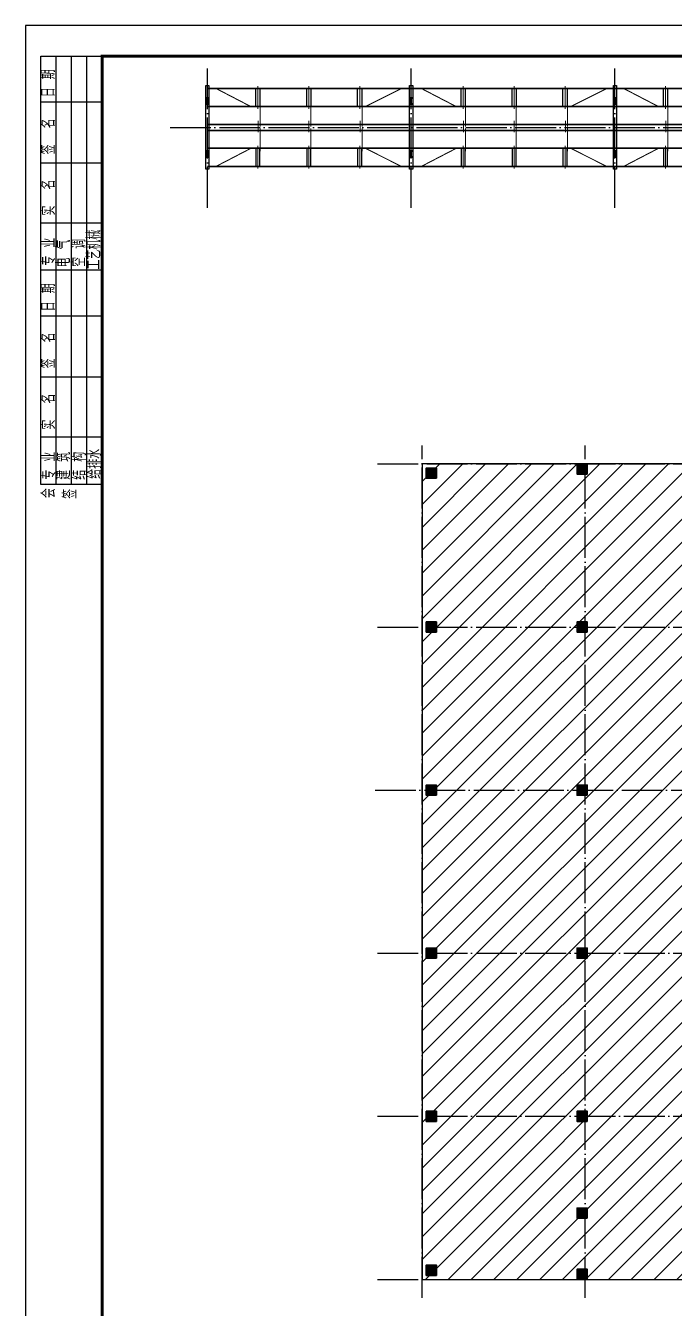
# Model space of a CAD drawing. Extents: x -695511 to 885008, y -751583 to -95266.
# Drawn here: x -245503 to -213673, y -679856 to -616937 of the extents above; entities that cross this region are included whole.
import ezdxf

# ---------------------------------------------------------------- set-up
doc = ezdxf.new("R2010")
doc.units = 0
doc.header["$LTSCALE"] = 1000
doc.header["$MEASUREMENT"] = 0
doc.linetypes.add('DOTE', pattern=[2.42, 2, -0.2, 0.02, -0.2])
for name, color, linetype in [('14', 1, 'Continuous'), ('8', 8, 'Continuous'), ('DOTE', 1, 'Continuous'), ('PUB_TITLE', 4, 'Continuous'), ('其他钢构件', 4, 'Continuous'), ('檩条', 2, 'Continuous')]:
    doc.layers.add(name, color=color, linetype=linetype)
doc.layers.add('COLU', color=2, linetype='Continuous', lineweight=30)
doc.layers.add('拉杆', color=3, linetype='Continuous', lineweight=35)
doc.layers.add('COLU-HATCH', color=251, linetype='Continuous', lineweight=25, true_color=0x5b5b5b)
doc.styles.add('hztxt', font='romand_pkpm', dxfattribs={"bigfont": 'gbcbig'})

# ---------------------------------------------------------------- blocks, each defined once
blk = doc.blocks.new('zw')
at = {"layer": 'DOTE', "linetype": 'DOTE'}
for p, q in [((-185373, -1049032), (-185373, -1007232)), ((-177373, -1049032), (-177373, -1007232)), ((-187573, -1008132), (-73373, -1008132)), ((-187573, -1016132), (-73373, -1016132)), ((-187684, -1024132), (-170373, -1024132)), ((-187573, -1032132), (-170373, -1032132)), ((-187573, -1040132), (-73373, -1040132)), ((-187573, -1048132), (-73373, -1048132))]:
    blk.add_line(p, q, dxfattribs=at)
blk = doc.blocks.new('4fzhu')
at = {"layer": 'COLU-HATCH', "transparency": 33554687}
for points in [[(259224, -635746), (259224, -635246), (258724, -635246), (258724, -635746)], [(266624, -635546), (266624, -635046), (266124, -635046), (266124, -635546)], [(259224, -643296), (259224, -642796), (258724, -642796), (258724, -643296)], [(266624, -643296), (266624, -642796), (266124, -642796), (266124, -643296)], [(259224, -651296), (259224, -650796), (258724, -650796), (258724, -651296)], [(266624, -651296), (266624, -650796), (266124, -650796), (266124, -651296)], [(259224, -659296), (259224, -658796), (258724, -658796), (258724, -659296)], [(266624, -659296), (266624, -658796), (266124, -658796), (266124, -659296)], [(259224, -667296), (259224, -666796), (258724, -666796), (258724, -667296)], [(266624, -667296), (266624, -666796), (266124, -666796), (266124, -667296)], [(266624, -672046), (266624, -671546), (266124, -671546), (266124, -672046)], [(259224, -674846), (259224, -674346), (258724, -674346), (258724, -674846)], [(266624, -675046), (266624, -674546), (266124, -674546), (266124, -675046)]]:
    blk.add_hatch(color=256, dxfattribs=at).paths.add_polyline_path(points)
at = {"layer": 'COLU'}
for points in [[(259224, -635746), (259224, -635246), (258724, -635246), (258724, -635746)], [(266624, -635546), (266624, -635046), (266124, -635046), (266124, -635546)], [(259224, -643296), (259224, -642796), (258724, -642796), (258724, -643296)], [(266624, -643296), (266624, -642796), (266124, -642796), (266124, -643296)], [(259224, -651296), (259224, -650796), (258724, -650796), (258724, -651296)], [(266624, -651296), (266624, -650796), (266124, -650796), (266124, -651296)], [(259224, -659296), (259224, -658796), (258724, -658796), (258724, -659296)], [(266624, -659296), (266624, -658796), (266124, -658796), (266124, -659296)], [(259224, -667296), (259224, -666796), (258724, -666796), (258724, -667296)], [(266624, -667296), (266624, -666796), (266124, -666796), (266124, -667296)], [(266624, -672046), (266624, -671546), (266124, -671546), (266124, -672046)], [(259224, -674846), (259224, -674346), (258724, -674346), (258724, -674846)], [(266624, -675046), (266624, -674546), (266124, -674546), (266124, -675046)]]:
    blk.add_lwpolyline(points, close=True, dxfattribs=at)
blk = doc.blocks.new('GKz1')
at = {"layer": 'COLU'}
for points in [[(863244, -675532), (863319, -675532)], [(863244, -675540), (863244, -675532)], [(863244, -675540), (863319, -675540)], [(863244, -675674), (863319, -675674)], [(863244, -675682), (863244, -675674)], [(863244, -675682), (863319, -675682)], [(863278, -675540), (863278, -675674)], [(863284, -675540), (863284, -675674)], [(863319, -675540), (863319, -675532)], [(863319, -675682), (863319, -675674)]]:
    blk.add_lwpolyline(points, dxfattribs=at)
blk = doc.blocks.new('A$C393D5F54')
at = {"layer": '14'}
for p, q in [((0, 446), (0, 14446)), ((0, 14446), (2000, 14446)), ((500, 446), (500, 14446)), ((1000, 446), (1000, 14446)), ((1500, 446), (1500, 14446)), ((2000, 446), (2000, 14446)), ((2000, 12946), (0, 12946)), ((2000, 10946), (0, 10946)), ((2000, 8990), (0, 8990)), ((2000, 7446), (0, 7446)), ((2000, 5946), (0, 5946)), ((2000, 3946), (0, 3946)), ((2000, 1990), (0, 1990)), ((2000, 446), (0, 446))]:
    blk.add_line(p, q, dxfattribs=at)
at = {"layer": '14', "style": 'hztxt', "width": 0.85}
for s, p in [('日 期', (462, 13105)), ('签  名', (466, 11238)), ('实  名', (466, 9238)), ('专 业', (472, 7598)), ('工艺机械', (1953, 7471)), ('电 气', (957, 7540)), ('空 调', (1460, 7558)), ('日 期', (462, 6105)), ('签  名', (466, 4238)), ('实  名', (466, 2238)), ('专 业', (480, 598)), ('建 筑', (967, 592)), ('结 构', (1470, 597)), ('给排水', (1970, 629)), ('会', (470, -3)), ('签', (1174, -27))]:
    blk.add_text(s, height=450, rotation=90, dxfattribs=at).set_placement(p)

msp = doc.modelspace()

# ---------------------------------------------------------------- hatches: boundary and pattern name
at = {"layer": '8'}
h = msp.add_hatch(dxfattribs=at)
h.set_pattern_fill('ANSI31', color=256, scale=500)
h.set_pattern_definition([(45, (-796467.5, 129457.5), (-561.266, 561.266), [])])
h.paths.add_polyline_path([(-210945.5, -638436), (-226045.5, -638436), (-226045.5, -678436), (-210945.5, -678436)])

# ---------------------------------------------------------------- linework, layer by layer
for points in [[(-234213.3, -620021.5), (-234013.3, -620021.5), (-234013.3, -620907.5), (-234213.3, -620907.5)], [(-231713.3, -620021.5), (-231513.3, -620021.5), (-231513.3, -620907.5), (-231713.3, -620907.5)], [(-229213.3, -620021.5), (-229013.3, -620021.5), (-229013.3, -620907.5), (-229213.3, -620907.5)], [(-224138.3, -620021.5), (-223938.3, -620021.5), (-223938.3, -620907.5), (-224138.3, -620907.5)], [(-221638.3, -620021.5), (-221438.3, -620021.5), (-221438.3, -620907.5), (-221638.3, -620907.5)], [(-219138.3, -620021.5), (-218938.3, -620021.5), (-218938.3, -620907.5), (-219138.3, -620907.5)], [(-214213.3, -620021.5), (-214013.3, -620021.5), (-214013.3, -620907.5), (-214213.3, -620907.5)], [(-234213.3, -623839.5), (-234013.3, -623839.5), (-234013.3, -622953.5), (-234213.3, -622953.5)], [(-231713.3, -623839.5), (-231513.3, -623839.5), (-231513.3, -622953.5), (-231713.3, -622953.5)], [(-229213.3, -623839.5), (-229013.3, -623839.5), (-229013.3, -622953.5), (-229213.3, -622953.5)], [(-224138.3, -623839.5), (-223938.3, -623839.5), (-223938.3, -622953.5), (-224138.3, -622953.5)], [(-221638.3, -623839.5), (-221438.3, -623839.5), (-221438.3, -622953.5), (-221638.3, -622953.5)], [(-219138.3, -623839.5), (-218938.3, -623839.5), (-218938.3, -622953.5), (-219138.3, -622953.5)], [(-214213.3, -623839.5), (-214013.3, -623839.5), (-214013.3, -622953.5), (-214213.3, -622953.5)]]:
    msp.add_lwpolyline(points, close=True)
msp.add_lwpolyline([(-210945.5, -638436), (-226045.5, -638436), (-226045.5, -678436), (-210945.5, -678436)], close=True, dxfattribs=at)
at = {"layer": 'DOTE', "linetype": 'DOTE'}
for p, q in [((-236588.3, -625865.5), (-236588.3, -619044.5)), ((-226588.3, -625865.5), (-226588.3, -619044.5)), ((-216588.3, -625865.5), (-216588.3, -619044.5)), ((-238419.2, -621930.5), (-157765.5, -621930.5))]:
    msp.add_line(p, q, dxfattribs=at)
at = {"layer": 'PUB_TITLE'}
msp.add_lwpolyline([(-245503.2, -706037.2), (-87853.2, -706037.2), (-87853.2, -616937.2), (-245503.2, -616937.2)], close=True, dxfattribs=at)
at = {"layer": 'PUB_TITLE', "const_width": 150}
msp.add_lwpolyline([(-241753.2, -704537.2), (-89353.2, -704537.2), (-89353.2, -618437.2), (-241753.2, -618437.2)], close=True, dxfattribs=at)
at = {"layer": '其他钢构件', "linetype": 'ByBlock'}
for points in [[(-236513.3, -623980.5), (-236663.3, -623980.5), (-236663.3, -619880.5), (-236513.3, -619880.5), (-236513.3, -623980.5)], [(-226513.3, -623980.5), (-226663.3, -623980.5), (-226663.3, -619880.5), (-226513.3, -619880.5), (-226513.3, -623980.5)], [(-216513.3, -623980.5), (-216663.3, -623980.5), (-216663.3, -619880.5), (-216513.3, -619880.5), (-216513.3, -623980.5)]]:
    msp.add_lwpolyline(points, dxfattribs=at)
at = {"layer": '拉杆', "const_width": 50}
for points in [[(-234450.2, -620907.5), (-236157, -620021.5)], [(-234113.3, -621031.1), (-234113.3, -619903.3)], [(-231613.3, -621031.1), (-231613.3, -619903.3)], [(-229113.3, -621031.1), (-229113.3, -619903.3)], [(-228834.8, -620907.5), (-227069.6, -620021.5)], [(-224375.2, -620907.5), (-226082, -620021.5)], [(-224038.3, -621031.1), (-224038.3, -619903.3)], [(-221538.3, -621031.1), (-221538.3, -619903.3)], [(-219038.3, -621031.1), (-219038.3, -619903.3)], [(-218759.8, -620907.5), (-216994.6, -620021.5)], [(-214450.2, -620907.5), (-216157, -620021.5)], [(-214113.3, -621031.1), (-214113.3, -619903.3)], [(-233994.3, -621888.6), (-233994.3, -620760.8)], [(-231504.3, -621888.6), (-231504.3, -620760.8)], [(-228990.3, -621888.6), (-228990.3, -620760.8)], [(-223919.3, -621888.6), (-223919.3, -620760.8)], [(-221429.3, -621888.6), (-221429.3, -620760.8)], [(-218915.3, -621888.6), (-218915.3, -620760.8)], [(-213994.3, -621888.6), (-213994.3, -620760.8)], [(-234098.3, -621604.3), (-234098.3, -622168.2)], [(-231608.3, -621604.3), (-231608.3, -622168.2)], [(-229094.3, -621604.3), (-229094.3, -622168.2)], [(-224023.3, -621604.3), (-224023.3, -622168.2)], [(-221533.3, -621604.3), (-221533.3, -622168.2)], [(-219019.3, -621604.3), (-219019.3, -622168.2)], [(-214098.3, -621604.3), (-214098.3, -622168.2)], [(-233994.3, -621972.4), (-233994.3, -623100.2)], [(-231504.3, -621972.4), (-231504.3, -623100.2)], [(-228990.3, -621972.4), (-228990.3, -623100.2)], [(-223919.3, -621972.4), (-223919.3, -623100.2)], [(-221429.3, -621972.4), (-221429.3, -623100.2)], [(-218915.3, -621972.4), (-218915.3, -623100.2)], [(-213994.3, -621972.4), (-213994.3, -623100.2)], [(-234113.3, -622829.9), (-234113.3, -623957.7)], [(-231613.3, -622829.9), (-231613.3, -623957.7)], [(-229113.3, -622829.9), (-229113.3, -623957.7)], [(-224038.3, -622829.9), (-224038.3, -623957.7)], [(-221538.3, -622829.9), (-221538.3, -623957.7)], [(-219038.3, -622829.9), (-219038.3, -623957.7)], [(-214113.3, -622829.9), (-214113.3, -623957.7)], [(-234450.2, -622953.5), (-236157, -623839.5)], [(-228834.8, -622953.5), (-227069.6, -623839.5)], [(-224375.2, -622953.5), (-226082, -623839.5)], [(-218759.8, -622953.5), (-216994.6, -623839.5)], [(-214450.2, -622953.5), (-216157, -623839.5)]]:
    msp.add_lwpolyline(points, dxfattribs=at)
at = {"layer": '檩条', "color": 2, "const_width": 80}
for points in [[(-236582.3, -620021.5), (-159013.3, -620021.5)], [(-236582.3, -620909.5), (-159013.3, -620909.5)], [(-236582.3, -621785), (-159013.3, -621785)], [(-236582.3, -622076), (-159013.3, -622076)], [(-236582.3, -622951.5), (-159013.3, -622951.5)], [(-236582.3, -623839.5), (-159013.3, -623839.5)]]:
    msp.add_lwpolyline(points, dxfattribs=at)

# ---------------------------------------------------------------- block references
at = {"xscale": 2, "yscale": 2, "zscale": 2}
for p in [(-1963151.2, 730583), (-1953151.2, 730583), (-1943151.2, 730583)]:
    msp.add_blockref('GKz1', p, dxfattribs=at)
at = {"xscale": -2, "yscale": 2, "zscale": 2, "rotation": 180}
for p in [(-1963151.2, -1974444), (-1953151.2, -1974444), (-1943151.2, -1974444)]:
    msp.add_blockref('GKz1', p, dxfattribs=at)
for name, p in [('zw', (-40672.6, 369695.5)), ('4fzhu', (-484569.5, -3390.4))]:
    msp.add_blockref(name, p)
at = {"layer": '14', "color": 6, "xscale": 1.5, "yscale": 1.5, "zscale": 1.5}
msp.add_blockref('A$C393D5F54', (-244753.2, -640105.6), dxfattribs=at)

doc.saveas('drawing.dxf')
